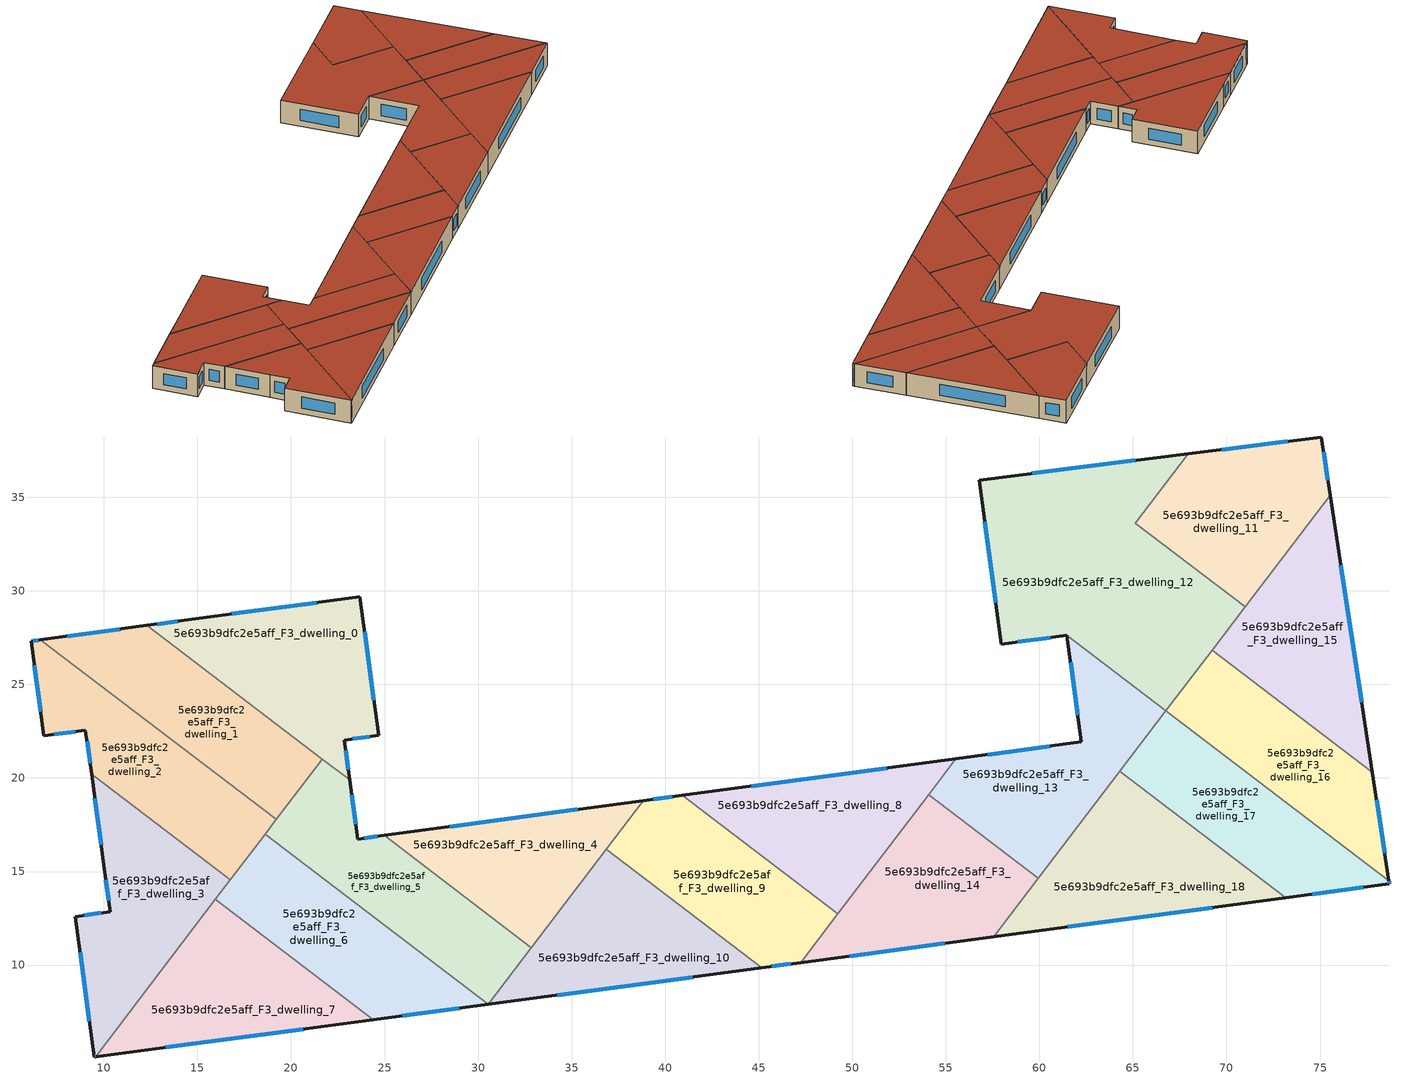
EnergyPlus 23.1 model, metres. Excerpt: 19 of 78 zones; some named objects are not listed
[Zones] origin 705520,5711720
5e693b9dfc2e5aff_F3_dwelling_0
 floor to 5e693b9dfc2e5aff_F2_dwelling_0 (EU_floor_Construction): 23.69,29.68 24.68,22.27 22.84,22.02 23.13,19.9 12.29,28.15 14.5,28.45 z9
 wall outside (EU_wall_Construction): 23.13,19.91 22.84,22.02 24.68,22.27 23.69,29.68 14.5,28.45 12.29,28.15 z9:12
 wall to 5e693b9dfc2e5aff_F3_dwelling_5 (EU_wall_Construction): 21.68,21.01 23.13,19.9 z9:12
 wall to 5e693b9dfc2e5aff_F3_dwelling_1 (EU_wall_Construction): 12.29,28.15 21.67,21.01 z9:12
 window (EU_Window_Construction): 13.94,28.38 12.85,28.23 / 21.36,29.37 16.83,28.76 / 24.43,24.15 23.94,27.81 / 23.31,22.08 24.22,22.21 / 23.06,20.44 22.92,21.49 z9.76:11.24
 roof outside (EU_roof_Construction): 23.13,19.9 22.84,22.02 24.68,22.27 23.69,29.68 14.5,28.45 12.29,28.15 z12
5e693b9dfc2e5aff_F3_dwelling_1
 floor to 5e693b9dfc2e5aff_F2_dwelling_1 (EU_floor_Construction): 21.68,21.01 19.22,17.78 6.61,27.38 12.29,28.15 z9
 wall outside (EU_wall_Construction): 12.29,28.15 6.61,27.38 z9:12
 wall to 5e693b9dfc2e5aff_F3_dwelling_2 (EU_wall_Construction): 6.61,27.38 19.22,17.78 z9:12
 wall to 5e693b9dfc2e5aff_F3_dwelling_5 (EU_wall_Construction): 19.22,17.78 21.68,21.01 z9:12
 window (EU_Window_Construction): 10.86,27.96 8.05,27.58 z9.76:11.24
 roof outside (EU_roof_Construction): 19.22,17.78 21.68,21.01 12.29,28.15 6.61,27.38 z12
5e693b9dfc2e5aff_F3_dwelling_10
 floor to 5e693b9dfc2e5aff_F2_dwelling_10 (EU_floor_Construction): 45.17,9.86 30.54,7.9 36.85,16.19 z9
 wall outside (EU_wall_Construction): 30.54,7.9 45.17,9.86 z9:12
 wall to 5e693b9dfc2e5aff_F3_dwelling_9 (EU_wall_Construction): 45.17,9.86 36.85,16.19 z9:12
 wall to 5e693b9dfc2e5aff_F3_dwelling_4 (EU_wall_Construction): 36.85,16.19 32.85,10.94 z9:12
 wall to 5e693b9dfc2e5aff_F3_dwelling_5 (EU_wall_Construction): 32.85,10.94 30.54,7.91 z9:12
 window (EU_Window_Construction): 34.24,8.4 41.47,9.36 z9.76:11.24
 roof outside (EU_roof_Construction): 45.17,9.86 36.85,16.19 30.54,7.9 z12
5e693b9dfc2e5aff_F3_dwelling_11
 floor to 5e693b9dfc2e5aff_F2_dwelling_11 (EU_floor_Construction): 75.07,38.22 75.54,35.12 71,29.16 65.13,33.62 67.95,37.33 z9
 wall outside (EU_wall_Construction): 75.54,35.12 75.07,38.22 67.95,37.33 z9:12
 wall to 5e693b9dfc2e5aff_F3_dwelling_12 (EU_wall_Construction): 67.95,37.33 65.13,33.62 71,29.16 z9:12
 wall to 5e693b9dfc2e5aff_F3_dwelling_15 (EU_wall_Construction): 71,29.16 75.54,35.12 z9:12
 window (EU_Window_Construction): 73.27,38 69.75,37.56 / 75.42,35.91 75.19,37.44 z9.76:11.24
 roof outside (EU_roof_Construction): 71,29.16 75.54,35.12 75.07,38.22 67.95,37.33 65.13,33.62 z12
5e693b9dfc2e5aff_F3_dwelling_12
 floor to 5e693b9dfc2e5aff_F2_dwelling_12 (EU_floor_Construction): 67.95,37.33 65.13,33.62 71,29.16 66.76,23.59 61.48,27.62 57.97,27.15 56.79,35.92 z9
 wall outside (EU_wall_Construction): 67.95,37.33 56.79,35.92 57.97,27.15 61.48,27.62 z9:12
 wall to 5e693b9dfc2e5aff_F3_dwelling_13 (EU_wall_Construction): 61.48,27.62 66.76,23.59 z9:12
 wall to 5e693b9dfc2e5aff_F3_dwelling_16 (EU_wall_Construction): 66.76,23.59 69.23,26.84 z9:12
 wall to 5e693b9dfc2e5aff_F3_dwelling_15 (EU_wall_Construction): 69.23,26.84 71,29.16 z9:12
 window (EU_Window_Construction): 58.86,27.27 60.59,27.5 / 57.09,33.71 57.67,29.37 / 65.13,36.97 59.61,36.28 z9.76:11.24
 roof outside (EU_roof_Construction): 66.76,23.59 71,29.16 65.13,33.62 67.95,37.33 56.79,35.92 57.97,27.15 61.48,27.62 z12
5e693b9dfc2e5aff_F3_dwelling_13
 floor to 5e693b9dfc2e5aff_F2_dwelling_13 (EU_floor_Construction): 66.76,23.59 59.94,14.64 54.08,19.11 55.54,21.03 62.25,21.92 61.48,27.62 z9
 wall outside (EU_wall_Construction): 61.48,27.62 62.25,21.92 55.54,21.03 z9:12
 wall to 5e693b9dfc2e5aff_F3_dwelling_14 (EU_wall_Construction): 54.08,19.11 59.94,14.64 z9:12
 wall to 5e693b9dfc2e5aff_F3_dwelling_8 (EU_wall_Construction): 55.54,21.03 54.08,19.11 z9:12
 wall to 5e693b9dfc2e5aff_F3_dwelling_18 (EU_wall_Construction): 59.94,14.64 64.3,20.36 z9:12
 wall to 5e693b9dfc2e5aff_F3_dwelling_17 (EU_wall_Construction): 64.3,20.36 66.76,23.59 z9:12
 window (EU_Window_Construction): 60.55,21.7 57.24,21.25 / 61.67,26.18 62.05,23.36 z9.76:11.24
 roof outside (EU_roof_Construction): 59.94,14.64 66.76,23.59 61.48,27.62 62.25,21.92 55.54,21.03 54.08,19.11 z12
5e693b9dfc2e5aff_F3_dwelling_14
 floor to 5e693b9dfc2e5aff_F2_dwelling_14 (EU_floor_Construction): 59.94,14.64 57.56,11.51 47.25,10.13 54.08,19.11 z9
 wall outside (EU_wall_Construction): 47.25,10.13 57.56,11.51 z9:12
 wall to 5e693b9dfc2e5aff_F3_dwelling_9 (EU_wall_Construction): 49.23,12.73 47.25,10.13 z9:12
 wall to 5e693b9dfc2e5aff_F3_dwelling_18 (EU_wall_Construction): 57.56,11.51 59.94,14.64 z9:12
 wall to 5e693b9dfc2e5aff_F3_dwelling_8 (EU_wall_Construction): 54.08,19.11 49.23,12.73 z9:12
 window (EU_Window_Construction): 49.86,10.48 54.95,11.17 z9.76:11.24
 roof outside (EU_roof_Construction): 57.56,11.51 59.94,14.64 54.08,19.11 47.25,10.13 z12
5e693b9dfc2e5aff_F3_dwelling_15
 floor to 5e693b9dfc2e5aff_F2_dwelling_15 (EU_floor_Construction): 75.54,35.12 77.8,20.32 69.23,26.84 z9
 wall outside (EU_wall_Construction): 77.8,20.32 75.54,35.12 z9:12
 wall to 5e693b9dfc2e5aff_F3_dwelling_16 (EU_wall_Construction): 69.23,26.84 77.8,20.32 z9:12
 window (EU_Window_Construction): 77.23,24.06 76.11,31.38 z9.76:11.24
 roof outside (EU_roof_Construction): 77.8,20.32 75.54,35.12 69.23,26.84 z12
5e693b9dfc2e5aff_F3_dwelling_16
 floor to 5e693b9dfc2e5aff_F2_dwelling_16 (EU_floor_Construction): 77.8,20.32 78.68,14.52 66.76,23.59 69.23,26.84 z9
 wall outside (EU_wall_Construction): 78.68,14.52 77.8,20.32 z9:12
 wall to 5e693b9dfc2e5aff_F3_dwelling_17 (EU_wall_Construction): 66.76,23.59 78.68,14.52 z9:12
 window (EU_Window_Construction): 78.46,15.98 78.02,18.85 z9.76:11.24
 roof outside (EU_roof_Construction): 78.68,14.52 77.8,20.32 69.23,26.84 66.76,23.59 z12
5e693b9dfc2e5aff_F3_dwelling_17
 floor to 5e693b9dfc2e5aff_F2_dwelling_17 (EU_floor_Construction): 78.68,14.52 78.71,14.34 73.18,13.6 64.3,20.36 66.76,23.59 z9
 wall outside (EU_wall_Construction): 73.18,13.6 78.71,14.34 78.68,14.52 z9:12
 wall to 5e693b9dfc2e5aff_F3_dwelling_18 (EU_wall_Construction): 64.3,20.36 73.18,13.6 z9:12
 window (EU_Window_Construction): 78.7,14.38 78.69,14.47 / 74.58,13.79 77.31,14.15 z9.76:11.24
 roof outside (EU_roof_Construction): 78.71,14.34 78.68,14.52 66.76,23.59 64.3,20.36 73.18,13.6 z12
5e693b9dfc2e5aff_F3_dwelling_18
 floor to 5e693b9dfc2e5aff_F2_dwelling_18 (EU_floor_Construction): 73.18,13.6 57.56,11.51 64.3,20.36 z9
 wall outside (EU_wall_Construction): 57.56,11.51 73.18,13.6 z9:12
 window (EU_Window_Construction): 61.51,12.04 69.23,13.07 z9.76:11.24
 roof outside (EU_roof_Construction): 73.18,13.6 64.3,20.36 57.56,11.51 z12
5e693b9dfc2e5aff_F3_dwelling_2
 floor to 5e693b9dfc2e5aff_F2_dwelling_2 (EU_floor_Construction): 19.22,17.78 16.76,14.55 9.34,20.2 9.02,22.55 6.8,22.25 6.11,27.31 6.61,27.38 z9
 wall outside (EU_wall_Construction): 6.61,27.38 6.11,27.31 6.8,22.25 9.02,22.55 9.34,20.2 z9:12
 wall to 5e693b9dfc2e5aff_F3_dwelling_3 (EU_wall_Construction): 9.34,20.2 16.76,14.55 z9:12
 wall to 5e693b9dfc2e5aff_F3_dwelling_6 (EU_wall_Construction): 16.76,14.55 18.61,16.99 z9:12
 wall to 5e693b9dfc2e5aff_F3_dwelling_5 (EU_wall_Construction): 18.61,16.99 19.22,17.78 z9:12
 window (EU_Window_Construction): 7.36,22.33 8.46,22.48 / 6.28,26.03 6.63,23.53 / 6.48,27.36 6.24,27.33 / 9.1,21.96 9.26,20.79 z9.76:11.24
 roof outside (EU_roof_Construction): 16.76,14.55 19.22,17.78 6.61,27.38 6.11,27.31 6.8,22.25 9.02,22.55 9.34,20.2 z12
5e693b9dfc2e5aff_F3_dwelling_3
 floor to 5e693b9dfc2e5aff_F2_dwelling_3 (EU_floor_Construction): 16.76,14.55 9.56,5.1 9.48,5.09 8.48,12.6 10.34,12.85 10.03,15.14 9.34,20.2 z9
 wall outside (EU_wall_Construction): 9.34,20.2 10.03,15.14 10.34,12.85 8.48,12.6 9.48,5.09 9.56,5.1 z9:12
 wall to 5e693b9dfc2e5aff_F3_dwelling_7 (EU_wall_Construction): 9.56,5.1 15.96,13.51 z9:12
 wall to 5e693b9dfc2e5aff_F3_dwelling_6 (EU_wall_Construction): 15.96,13.51 16.76,14.55 z9:12
 window (EU_Window_Construction): 9.87,12.79 8.95,12.66 / 10.11,14.56 10.26,13.43 / 9.52,18.92 9.86,16.42 / 9.5,5.09 9.54,5.09 / 8.73,10.7 9.23,6.99 z9.76:11.24
 roof outside (EU_roof_Construction): 9.56,5.1 16.76,14.55 9.34,20.2 10.03,15.14 10.34,12.85 8.48,12.6 9.48,5.09 z12
5e693b9dfc2e5aff_F3_dwelling_4
 floor to 5e693b9dfc2e5aff_F2_dwelling_4 (EU_floor_Construction): 38.82,18.79 32.85,10.94 24.98,16.93 z9
 wall outside (EU_wall_Construction): 38.82,18.79 24.98,16.93 z9:12
 wall to 5e693b9dfc2e5aff_F3_dwelling_5 (EU_wall_Construction): 24.98,16.93 32.85,10.94 z9:12
 wall to 5e693b9dfc2e5aff_F3_dwelling_9 (EU_wall_Construction): 36.85,16.19 38.82,18.79 z9:12
 window (EU_Window_Construction): 35.32,18.32 28.48,17.4 z9.76:11.24
 roof outside (EU_roof_Construction): 32.85,10.94 38.82,18.79 24.98,16.93 z12
5e693b9dfc2e5aff_F3_dwelling_5
 floor to 5e693b9dfc2e5aff_F2_dwelling_5 (EU_floor_Construction): 24.98,16.93 32.85,10.94 30.54,7.91 18.61,16.99 21.68,21.01 23.13,19.9 23.56,16.74 z9
 wall outside (EU_wall_Construction): 24.98,16.93 23.56,16.74 23.13,19.9 z9:12
 wall to 5e693b9dfc2e5aff_F3_dwelling_6 (EU_wall_Construction): 18.61,16.99 30.54,7.91 z9:12
 window (EU_Window_Construction): 23.45,17.54 23.24,19.1 / 24.62,16.88 23.92,16.79 z9.76:11.24
 roof outside (EU_roof_Construction): 30.54,7.91 32.85,10.94 24.98,16.93 23.56,16.74 23.13,19.9 21.68,21.01 18.61,16.99 z12
5e693b9dfc2e5aff_F3_dwelling_6
 floor outside (EU_floor_Construction): 30.54,7.91 30.53,7.91 18.61,16.99 z9
 floor to 5e693b9dfc2e5aff_F2_dwelling_6 (EU_floor_Construction): 30.53,7.91 24.4,7.08 15.96,13.51 18.61,16.99 z9
 wall outside (EU_wall_Construction): 24.4,7.08 30.54,7.9 z9:12
 wall to 5e693b9dfc2e5aff_F3_dwelling_7 (EU_wall_Construction): 15.96,13.51 24.4,7.08 z9:12
 window (EU_Window_Construction): 25.95,7.29 28.98,7.69 z9.76:11.24
 roof outside (EU_roof_Construction): 30.54,7.9 18.61,16.99 15.96,13.51 24.4,7.08 z12
5e693b9dfc2e5aff_F3_dwelling_7
 floor to 5e693b9dfc2e5aff_F2_dwelling_7 (EU_floor_Construction): 24.4,7.08 9.56,5.1 15.96,13.51 z9
 wall outside (EU_wall_Construction): 9.56,5.1 24.4,7.08 z9:12
 window (EU_Window_Construction): 13.31,5.6 20.65,6.58 z9.76:11.24
 roof outside (EU_roof_Construction): 24.4,7.08 15.96,13.51 9.56,5.1 z12
5e693b9dfc2e5aff_F3_dwelling_8
 floor to 5e693b9dfc2e5aff_F2_dwelling_8 (EU_floor_Construction): 55.54,21.03 49.23,12.73 40.91,19.06 z9
 wall outside (EU_wall_Construction): 55.54,21.03 40.91,19.06 z9:12
 wall to 5e693b9dfc2e5aff_F3_dwelling_9 (EU_wall_Construction): 40.91,19.06 49.23,12.73 z9:12
 window (EU_Window_Construction): 51.84,20.53 44.61,19.56 z9.76:11.24
 roof outside (EU_roof_Construction): 49.23,12.73 55.54,21.03 40.91,19.06 z12
5e693b9dfc2e5aff_F3_dwelling_9
 floor to 5e693b9dfc2e5aff_F2_dwelling_9 (EU_floor_Construction): 49.23,12.73 47.25,10.13 45.17,9.86 36.85,16.19 38.82,18.79 40.91,19.06 z9
 wall outside (EU_wall_Construction): 40.91,19.06 38.82,18.79 / 45.17,9.86 47.25,10.13 z9:12
 window (EU_Window_Construction): 40.38,18.99 39.35,18.86 / 45.69,9.93 46.72,10.06 z9.76:11.24
 roof outside (EU_roof_Construction): 47.25,10.13 49.23,12.73 40.91,19.06 38.82,18.79 36.85,16.19 45.17,9.86 z12
[Building]
EU S2 Campaign: North Axis=0; Terrain=City; Solar Distribution=FullExterior
[Site:Location]
London: Latitude=51.5; Longitude=-0.5; Time Zone=0; Elevation=25
[SizingPeriod:WeatherFileDays]
AnnualSizingPeriod: Begin Month=1; Begin Day of Month=1; End Month=12; End Day of Month=31; Day of Week for Start Day=Monday; Use Weather File Daylight Saving Period=No; Use Weather File Rain and Snow Indicators=No
[MATERIAL]
EU_InternalMass_Material: Roughness=MediumRough; Thickness=0.1; Conductivity=1; Density=1800; Specific Heat=900; Thermal Absorptance=0.9; Solar Absorptance=0.7; Visible Absorptance=0.7
[MATERIAL:NOMASS] Roughness=MediumRough; Thermal Absorptance=0.9; Solar Absorptance=0.7; Visible Absorptance=0.7
Name | Thermal Resistance
EU_wall_NoMass | 0.655885
EU_roof_NoMass | 2.70553
EU_floor_NoMass | 2.16442
[WINDOWMATERIAL:SIMPLEGLAZINGSYSTEM]
EU_Window_SimpleGlazing: UFactor=2.91071; Solar Heat Gain Coefficient=0.76; Visible Transmittance=0.76
[CONSTRUCTION]
EU_wall_Construction: EU_wall_NoMass
EU_roof_Construction: EU_roof_NoMass
EU_floor_Construction: EU_floor_NoMass
EU_Window_Construction: EU_Window_SimpleGlazing
EU_InternalMass_Construction: EU_InternalMass_Material
[ZONE] Type=1; Multiplier=1; Ceiling Height=autocalculate; Floor Area=autocalculate; Part of Total Floor Area=Yes
Name | Volume
5e693b9dfc2e5aff_F3_dwelling_0 | 180.819
5e693b9dfc2e5aff_F3_dwelling_1 | 168.155
5e693b9dfc2e5aff_F3_dwelling_10 | 163.405
5e693b9dfc2e5aff_F3_dwelling_11 | 168.139
5e693b9dfc2e5aff_F3_dwelling_12 | 337.834
5e693b9dfc2e5aff_F3_dwelling_13 | 180.863
5e693b9dfc2e5aff_F3_dwelling_14 | 168.142
5e693b9dfc2e5aff_F3_dwelling_15 | 168.165
5e693b9dfc2e5aff_F3_dwelling_16 | 157.49
5e693b9dfc2e5aff_F3_dwelling_17 | 160.744
5e693b9dfc2e5aff_F3_dwelling_18 | 186.185
5e693b9dfc2e5aff_F3_dwelling_2 | 168.133
5e693b9dfc2e5aff_F3_dwelling_3 | 168.171
5e693b9dfc2e5aff_F3_dwelling_4 | 146.345
5e693b9dfc2e5aff_F3_dwelling_5 | 177.344
5e693b9dfc2e5aff_F3_dwelling_6 | 168.053
5e693b9dfc2e5aff_F3_dwelling_7 | 168.174
5e693b9dfc2e5aff_F3_dwelling_8 | 163.408
5e693b9dfc2e5aff_F3_dwelling_9 | 163.426
[INTERNALMASS] Construction=EU_InternalMass_Construction
Name | Zone or ZoneList | Surface Area
5e693b9dfc2e5aff_F3_dwelling_0_EU_InternalMass | 5e693b9dfc2e5aff_F3_dwelling_0 | 60.2768
5e693b9dfc2e5aff_F3_dwelling_1_EU_InternalMass | 5e693b9dfc2e5aff_F3_dwelling_1 | 56.0464
5e693b9dfc2e5aff_F3_dwelling_2_EU_InternalMass | 5e693b9dfc2e5aff_F3_dwelling_2 | 56.049
5e693b9dfc2e5aff_F3_dwelling_3_EU_InternalMass | 5e693b9dfc2e5aff_F3_dwelling_3 | 56.0484
5e693b9dfc2e5aff_F3_dwelling_4_EU_InternalMass | 5e693b9dfc2e5aff_F3_dwelling_4 | 48.7781
5e693b9dfc2e5aff_F3_dwelling_5_EU_InternalMass | 5e693b9dfc2e5aff_F3_dwelling_5 | 59.1108
5e693b9dfc2e5aff_F3_dwelling_6_EU_InternalMass | 5e693b9dfc2e5aff_F3_dwelling_6 | 56.0403
5e693b9dfc2e5aff_F3_dwelling_7_EU_InternalMass | 5e693b9dfc2e5aff_F3_dwelling_7 | 56.062
5e693b9dfc2e5aff_F3_dwelling_8_EU_InternalMass | 5e693b9dfc2e5aff_F3_dwelling_8 | 54.4693
5e693b9dfc2e5aff_F3_dwelling_9_EU_InternalMass | 5e693b9dfc2e5aff_F3_dwelling_9 | 54.4724
5e693b9dfc2e5aff_F3_dwelling_10_EU_InternalMass | 5e693b9dfc2e5aff_F3_dwelling_10 | 54.4724
5e693b9dfc2e5aff_F3_dwelling_11_EU_InternalMass | 5e693b9dfc2e5aff_F3_dwelling_11 | 56.0461
5e693b9dfc2e5aff_F3_dwelling_12_EU_InternalMass | 5e693b9dfc2e5aff_F3_dwelling_12 | 112.611
5e693b9dfc2e5aff_F3_dwelling_13_EU_InternalMass | 5e693b9dfc2e5aff_F3_dwelling_13 | 60.2874
5e693b9dfc2e5aff_F3_dwelling_14_EU_InternalMass | 5e693b9dfc2e5aff_F3_dwelling_14 | 56.0498
5e693b9dfc2e5aff_F3_dwelling_15_EU_InternalMass | 5e693b9dfc2e5aff_F3_dwelling_15 | 56.0592
5e693b9dfc2e5aff_F3_dwelling_16_EU_InternalMass | 5e693b9dfc2e5aff_F3_dwelling_16 | 52.5032
5e693b9dfc2e5aff_F3_dwelling_17_EU_InternalMass | 5e693b9dfc2e5aff_F3_dwelling_17 | 53.5813
5e693b9dfc2e5aff_F3_dwelling_18_EU_InternalMass | 5e693b9dfc2e5aff_F3_dwelling_18 | 62.0585
[OTHEREQUIPMENT] Fuel Type=Electricity; Design Level Calculation Method=Watts/Area; Power per Zone Floor Area=1; Fraction Latent=0; Fraction Radiant=0; Fraction Lost=0; Carbon Dioxide Generation Rate=0; EndUse Subcategory=EU_Step8_InternalGains
Name | Zone or ZoneList or Space or SpaceList | Schedule
EU_Step8_InternalGain_5e693b9dfc2e5aff_F3_dwelling_0_f000 | 5e693b9dfc2e5aff_F3_dwelling_0 | EU_Step8_GainSchedule_5e693b9dfc2e5aff_F3_dwelling_0_f000
EU_Step8_InternalGain_5e693b9dfc2e5aff_F3_dwelling_1_f000 | 5e693b9dfc2e5aff_F3_dwelling_1 | EU_Step8_GainSchedule_5e693b9dfc2e5aff_F3_dwelling_1_f000
EU_Step8_InternalGain_5e693b9dfc2e5aff_F3_dwelling_2_f000 | 5e693b9dfc2e5aff_F3_dwelling_2 | EU_Step8_GainSchedule_5e693b9dfc2e5aff_F3_dwelling_2_f000
EU_Step8_InternalGain_5e693b9dfc2e5aff_F3_dwelling_3_f000 | 5e693b9dfc2e5aff_F3_dwelling_3 | EU_Step8_GainSchedule_5e693b9dfc2e5aff_F3_dwelling_3_f000
EU_Step8_InternalGain_5e693b9dfc2e5aff_F3_dwelling_4_f000 | 5e693b9dfc2e5aff_F3_dwelling_4 | EU_Step8_GainSchedule_5e693b9dfc2e5aff_F3_dwelling_4_f000
EU_Step8_InternalGain_5e693b9dfc2e5aff_F3_dwelling_5_f000 | 5e693b9dfc2e5aff_F3_dwelling_5 | EU_Step8_GainSchedule_5e693b9dfc2e5aff_F3_dwelling_5_f000
EU_Step8_InternalGain_5e693b9dfc2e5aff_F3_dwelling_6_f000 | 5e693b9dfc2e5aff_F3_dwelling_6 | EU_Step8_GainSchedule_5e693b9dfc2e5aff_F3_dwelling_6_f000
EU_Step8_InternalGain_5e693b9dfc2e5aff_F3_dwelling_7_f000 | 5e693b9dfc2e5aff_F3_dwelling_7 | EU_Step8_GainSchedule_5e693b9dfc2e5aff_F3_dwelling_7_f000
EU_Step8_InternalGain_5e693b9dfc2e5aff_F3_dwelling_8_f000 | 5e693b9dfc2e5aff_F3_dwelling_8 | EU_Step8_GainSchedule_5e693b9dfc2e5aff_F3_dwelling_8_f000
EU_Step8_InternalGain_5e693b9dfc2e5aff_F3_dwelling_9_f000 | 5e693b9dfc2e5aff_F3_dwelling_9 | EU_Step8_GainSchedule_5e693b9dfc2e5aff_F3_dwelling_9_f000
EU_Step8_InternalGain_5e693b9dfc2e5aff_F3_dwelling_10_f000 | 5e693b9dfc2e5aff_F3_dwelling_10 | EU_Step8_GainSchedule_5e693b9dfc2e5aff_F3_dwelling_10_f000
EU_Step8_InternalGain_5e693b9dfc2e5aff_F3_dwelling_11_f000 | 5e693b9dfc2e5aff_F3_dwelling_11 | EU_Step8_GainSchedule_5e693b9dfc2e5aff_F3_dwelling_11_f000
EU_Step8_InternalGain_5e693b9dfc2e5aff_F3_dwelling_12_f000 | 5e693b9dfc2e5aff_F3_dwelling_12 | EU_Step8_GainSchedule_5e693b9dfc2e5aff_F3_dwelling_12_f000
EU_Step8_InternalGain_5e693b9dfc2e5aff_F3_dwelling_13_f000 | 5e693b9dfc2e5aff_F3_dwelling_13 | EU_Step8_GainSchedule_5e693b9dfc2e5aff_F3_dwelling_13_f000
EU_Step8_InternalGain_5e693b9dfc2e5aff_F3_dwelling_14_f000 | 5e693b9dfc2e5aff_F3_dwelling_14 | EU_Step8_GainSchedule_5e693b9dfc2e5aff_F3_dwelling_14_f000
EU_Step8_InternalGain_5e693b9dfc2e5aff_F3_dwelling_15_f000 | 5e693b9dfc2e5aff_F3_dwelling_15 | EU_Step8_GainSchedule_5e693b9dfc2e5aff_F3_dwelling_15_f000
EU_Step8_InternalGain_5e693b9dfc2e5aff_F3_dwelling_16_f000 | 5e693b9dfc2e5aff_F3_dwelling_16 | EU_Step8_GainSchedule_5e693b9dfc2e5aff_F3_dwelling_16_f000
EU_Step8_InternalGain_5e693b9dfc2e5aff_F3_dwelling_17_f000 | 5e693b9dfc2e5aff_F3_dwelling_17 | EU_Step8_GainSchedule_5e693b9dfc2e5aff_F3_dwelling_17_f000
EU_Step8_InternalGain_5e693b9dfc2e5aff_F3_dwelling_18_f000 | 5e693b9dfc2e5aff_F3_dwelling_18 | EU_Step8_GainSchedule_5e693b9dfc2e5aff_F3_dwelling_18_f000
[ZONEVENTILATION:DESIGNFLOWRATE] Schedule=EU_AlwaysOn; Design Flow Rate Calculation Method=AirChanges/Hour; Air Changes per Hour=0.462017; Ventilation Type=Natural; Fan Pressure Rise=0; Fan Total Efficiency=1; Constant Term Coefficient=1; Temperature Term Coefficient=0; Velocity Term Coefficient=0; Velocity Squared Term Coefficient=0; Minimum Indoor Temperature=-100; Maximum Indoor Temperature=100; Delta Temperature=-100; Minimum Outdoor Temperature=-100; Maximum Outdoor Temperature=100; Maximum Wind Speed=40
Name | Zone or ZoneList or Space or SpaceList
EU_ConstantAir_5e693b9dfc2e5aff_F3_dwelling_0 | 5e693b9dfc2e5aff_F3_dwelling_0
EU_ConstantAir_5e693b9dfc2e5aff_F3_dwelling_1 | 5e693b9dfc2e5aff_F3_dwelling_1
EU_ConstantAir_5e693b9dfc2e5aff_F3_dwelling_2 | 5e693b9dfc2e5aff_F3_dwelling_2
EU_ConstantAir_5e693b9dfc2e5aff_F3_dwelling_3 | 5e693b9dfc2e5aff_F3_dwelling_3
EU_ConstantAir_5e693b9dfc2e5aff_F3_dwelling_4 | 5e693b9dfc2e5aff_F3_dwelling_4
EU_ConstantAir_5e693b9dfc2e5aff_F3_dwelling_5 | 5e693b9dfc2e5aff_F3_dwelling_5
EU_ConstantAir_5e693b9dfc2e5aff_F3_dwelling_6 | 5e693b9dfc2e5aff_F3_dwelling_6
EU_ConstantAir_5e693b9dfc2e5aff_F3_dwelling_7 | 5e693b9dfc2e5aff_F3_dwelling_7
EU_ConstantAir_5e693b9dfc2e5aff_F3_dwelling_8 | 5e693b9dfc2e5aff_F3_dwelling_8
EU_ConstantAir_5e693b9dfc2e5aff_F3_dwelling_9 | 5e693b9dfc2e5aff_F3_dwelling_9
EU_ConstantAir_5e693b9dfc2e5aff_F3_dwelling_10 | 5e693b9dfc2e5aff_F3_dwelling_10
EU_ConstantAir_5e693b9dfc2e5aff_F3_dwelling_11 | 5e693b9dfc2e5aff_F3_dwelling_11
EU_ConstantAir_5e693b9dfc2e5aff_F3_dwelling_12 | 5e693b9dfc2e5aff_F3_dwelling_12
EU_ConstantAir_5e693b9dfc2e5aff_F3_dwelling_13 | 5e693b9dfc2e5aff_F3_dwelling_13
EU_ConstantAir_5e693b9dfc2e5aff_F3_dwelling_14 | 5e693b9dfc2e5aff_F3_dwelling_14
EU_ConstantAir_5e693b9dfc2e5aff_F3_dwelling_15 | 5e693b9dfc2e5aff_F3_dwelling_15
EU_ConstantAir_5e693b9dfc2e5aff_F3_dwelling_16 | 5e693b9dfc2e5aff_F3_dwelling_16
EU_ConstantAir_5e693b9dfc2e5aff_F3_dwelling_17 | 5e693b9dfc2e5aff_F3_dwelling_17
EU_ConstantAir_5e693b9dfc2e5aff_F3_dwelling_18 | 5e693b9dfc2e5aff_F3_dwelling_18
[HVACTEMPLATE:ZONE:IDEALLOADSAIRSYSTEM] System Availability Schedule=EU_AlwaysOn; Maximum Heating Supply Air Temperature=50; Minimum Cooling Supply Air Temperature=13; Maximum Heating Supply Air Humidity Ratio=0.0156; Minimum Cooling Supply Air Humidity Ratio=0.0077; Heating Limit=NoLimit; Cooling Limit=NoLimit; Heating Availability Schedule=EU_AlwaysOn; Cooling Availability Schedule=EU_CoolingOff; Dehumidification Control Type=ConstantSensibleHeatRatio; Cooling Sensible Heat Ratio=0.7; Dehumidification Setpoint=60; Humidification Control Type=None; Humidification Setpoint=30; Outdoor Air Method=None; Outdoor Air Flow Rate per Person=0.00944; Outdoor Air Flow Rate per Zone Floor Area=0; Outdoor Air Flow Rate per Zone=0; Demand Controlled Ventilation Type=None; Outdoor Air Economizer Type=NoEconomizer; Heat Recovery Type=None; Sensible Heat Recovery Effectiveness=0.7; Latent Heat Recovery Effectiveness=0.65
Name | Template Thermostat
5e693b9dfc2e5aff_F3_dwelling_0 | EU_HeatOnly_5e693b9dfc2e5aff_F3_dwelling_0
5e693b9dfc2e5aff_F3_dwelling_1 | EU_HeatOnly_5e693b9dfc2e5aff_F3_dwelling_1
5e693b9dfc2e5aff_F3_dwelling_2 | EU_HeatOnly_5e693b9dfc2e5aff_F3_dwelling_2
5e693b9dfc2e5aff_F3_dwelling_3 | EU_HeatOnly_5e693b9dfc2e5aff_F3_dwelling_3
5e693b9dfc2e5aff_F3_dwelling_4 | EU_HeatOnly_5e693b9dfc2e5aff_F3_dwelling_4
5e693b9dfc2e5aff_F3_dwelling_5 | EU_HeatOnly_5e693b9dfc2e5aff_F3_dwelling_5
5e693b9dfc2e5aff_F3_dwelling_6 | EU_HeatOnly_5e693b9dfc2e5aff_F3_dwelling_6
5e693b9dfc2e5aff_F3_dwelling_7 | EU_HeatOnly_5e693b9dfc2e5aff_F3_dwelling_7
5e693b9dfc2e5aff_F3_dwelling_8 | EU_HeatOnly_5e693b9dfc2e5aff_F3_dwelling_8
5e693b9dfc2e5aff_F3_dwelling_9 | EU_HeatOnly_5e693b9dfc2e5aff_F3_dwelling_9
5e693b9dfc2e5aff_F3_dwelling_10 | EU_HeatOnly_5e693b9dfc2e5aff_F3_dwelling_10
5e693b9dfc2e5aff_F3_dwelling_11 | EU_HeatOnly_5e693b9dfc2e5aff_F3_dwelling_11
5e693b9dfc2e5aff_F3_dwelling_12 | EU_HeatOnly_5e693b9dfc2e5aff_F3_dwelling_12
5e693b9dfc2e5aff_F3_dwelling_13 | EU_HeatOnly_5e693b9dfc2e5aff_F3_dwelling_13
5e693b9dfc2e5aff_F3_dwelling_14 | EU_HeatOnly_5e693b9dfc2e5aff_F3_dwelling_14
5e693b9dfc2e5aff_F3_dwelling_15 | EU_HeatOnly_5e693b9dfc2e5aff_F3_dwelling_15
5e693b9dfc2e5aff_F3_dwelling_16 | EU_HeatOnly_5e693b9dfc2e5aff_F3_dwelling_16
5e693b9dfc2e5aff_F3_dwelling_17 | EU_HeatOnly_5e693b9dfc2e5aff_F3_dwelling_17
5e693b9dfc2e5aff_F3_dwelling_18 | EU_HeatOnly_5e693b9dfc2e5aff_F3_dwelling_18
[SIZING:ZONE] Zone Cooling Design Supply Air Temperature Input Method=SupplyAirTemperature; Zone Cooling Design Supply Air Temperature=13; Zone Heating Design Supply Air Temperature Input Method=SupplyAirTemperature; Zone Heating Design Supply Air Temperature=50; Zone Cooling Design Supply Air Humidity Ratio=0.008; Zone Heating Design Supply Air Humidity Ratio=0.008; Cooling Design Air Flow Method=DesignDay; Cooling Design Air Flow Rate=0; Cooling Minimum Air Flow per Zone Floor Area=0.000762; Cooling Minimum Air Flow=0; Cooling Minimum Air Flow Fraction=0.2; Heating Design Air Flow Method=DesignDay; Heating Design Air Flow Rate=0; Heating Maximum Air Flow per Zone Floor Area=0.002032; Heating Maximum Air Flow=0.141576; Heating Maximum Air Flow Fraction=0.3; Account for Dedicated Outdoor Air System=No; Dedicated Outdoor Air System Control Strategy=NeutralSupplyAir; Dedicated Outdoor Air Low Setpoint Temperature for Design=autosize; Dedicated Outdoor Air High Setpoint Temperature for Design=autosize; Zone Load Sizing Method=Sensible Load Only No Latent Load; Zone Latent Cooling Design Supply Air Humidity Ratio Input Method=HumidityRatioDifference; Zone Cooling Design Supply Air Humidity Ratio Difference=0.005; Zone Latent Heating Design Supply Air Humidity Ratio Input Method=HumidityRatioDifference; Zone Humidification Design Supply Air Humidity Ratio Difference=0.005
5e693b9dfc2e5aff_F3_dwelling_0; 5e693b9dfc2e5aff_F3_dwelling_1; 5e693b9dfc2e5aff_F3_dwelling_2; 5e693b9dfc2e5aff_F3_dwelling_3; 5e693b9dfc2e5aff_F3_dwelling_4; 5e693b9dfc2e5aff_F3_dwelling_5; 5e693b9dfc2e5aff_F3_dwelling_6; 5e693b9dfc2e5aff_F3_dwelling_7; 5e693b9dfc2e5aff_F3_dwelling_8; 5e693b9dfc2e5aff_F3_dwelling_9; 5e693b9dfc2e5aff_F3_dwelling_10; 5e693b9dfc2e5aff_F3_dwelling_11; 5e693b9dfc2e5aff_F3_dwelling_12; 5e693b9dfc2e5aff_F3_dwelling_13; 5e693b9dfc2e5aff_F3_dwelling_14; 5e693b9dfc2e5aff_F3_dwelling_15; 5e693b9dfc2e5aff_F3_dwelling_16; 5e693b9dfc2e5aff_F3_dwelling_17; 5e693b9dfc2e5aff_F3_dwelling_18
[SCHEDULE:CONSTANT]
Name | Hourly Value
EU_AlwaysOn | 1
EU_CoolingOff | 0
[SCHEDULE:FILE] Column Number=1; Rows to Skip at Top=0; Number of Hours of Data=8760; Column Separator=Comma; Interpolate to Timestep=No; Minutes per Item=60; Adjust Schedule for Daylight Savings=Yes
Name | File
EU_Step8_GainSchedule_5e693b9dfc2e5aff_F3_dwelling_0_f000 | ../../schedules/5e693b9dfc2e5aff/5e693b9dfc2e5aff_F3_dwelling_0_f000_gain.csv
EU_Step8_GainSchedule_5e693b9dfc2e5aff_F3_dwelling_1_f000 | ../../schedules/5e693b9dfc2e5aff/5e693b9dfc2e5aff_F3_dwelling_1_f000_gain.csv
EU_Step8_GainSchedule_5e693b9dfc2e5aff_F3_dwelling_2_f000 | ../../schedules/5e693b9dfc2e5aff/5e693b9dfc2e5aff_F3_dwelling_2_f000_gain.csv
EU_Step8_GainSchedule_5e693b9dfc2e5aff_F3_dwelling_3_f000 | ../../schedules/5e693b9dfc2e5aff/5e693b9dfc2e5aff_F3_dwelling_3_f000_gain.csv
EU_Step8_GainSchedule_5e693b9dfc2e5aff_F3_dwelling_4_f000 | ../../schedules/5e693b9dfc2e5aff/5e693b9dfc2e5aff_F3_dwelling_4_f000_gain.csv
EU_Step8_GainSchedule_5e693b9dfc2e5aff_F3_dwelling_5_f000 | ../../schedules/5e693b9dfc2e5aff/5e693b9dfc2e5aff_F3_dwelling_5_f000_gain.csv
EU_Step8_GainSchedule_5e693b9dfc2e5aff_F3_dwelling_6_f000 | ../../schedules/5e693b9dfc2e5aff/5e693b9dfc2e5aff_F3_dwelling_6_f000_gain.csv
EU_Step8_GainSchedule_5e693b9dfc2e5aff_F3_dwelling_7_f000 | ../../schedules/5e693b9dfc2e5aff/5e693b9dfc2e5aff_F3_dwelling_7_f000_gain.csv
EU_Step8_GainSchedule_5e693b9dfc2e5aff_F3_dwelling_8_f000 | ../../schedules/5e693b9dfc2e5aff/5e693b9dfc2e5aff_F3_dwelling_8_f000_gain.csv
EU_Step8_GainSchedule_5e693b9dfc2e5aff_F3_dwelling_9_f000 | ../../schedules/5e693b9dfc2e5aff/5e693b9dfc2e5aff_F3_dwelling_9_f000_gain.csv
EU_Step8_GainSchedule_5e693b9dfc2e5aff_F3_dwelling_10_f000 | ../../schedules/5e693b9dfc2e5aff/5e693b9dfc2e5aff_F3_dwelling_10_f000_gain.csv
EU_Step8_GainSchedule_5e693b9dfc2e5aff_F3_dwelling_11_f000 | ../../schedules/5e693b9dfc2e5aff/5e693b9dfc2e5aff_F3_dwelling_11_f000_gain.csv
EU_Step8_GainSchedule_5e693b9dfc2e5aff_F3_dwelling_12_f000 | ../../schedules/5e693b9dfc2e5aff/5e693b9dfc2e5aff_F3_dwelling_12_f000_gain.csv
EU_Step8_GainSchedule_5e693b9dfc2e5aff_F3_dwelling_13_f000 | ../../schedules/5e693b9dfc2e5aff/5e693b9dfc2e5aff_F3_dwelling_13_f000_gain.csv
EU_Step8_GainSchedule_5e693b9dfc2e5aff_F3_dwelling_14_f000 | ../../schedules/5e693b9dfc2e5aff/5e693b9dfc2e5aff_F3_dwelling_14_f000_gain.csv
EU_Step8_GainSchedule_5e693b9dfc2e5aff_F3_dwelling_15_f000 | ../../schedules/5e693b9dfc2e5aff/5e693b9dfc2e5aff_F3_dwelling_15_f000_gain.csv
EU_Step8_GainSchedule_5e693b9dfc2e5aff_F3_dwelling_16_f000 | ../../schedules/5e693b9dfc2e5aff/5e693b9dfc2e5aff_F3_dwelling_16_f000_gain.csv
EU_Step8_GainSchedule_5e693b9dfc2e5aff_F3_dwelling_17_f000 | ../../schedules/5e693b9dfc2e5aff/5e693b9dfc2e5aff_F3_dwelling_17_f000_gain.csv
EU_Step8_GainSchedule_5e693b9dfc2e5aff_F3_dwelling_18_f000 | ../../schedules/5e693b9dfc2e5aff/5e693b9dfc2e5aff_F3_dwelling_18_f000_gain.csv
